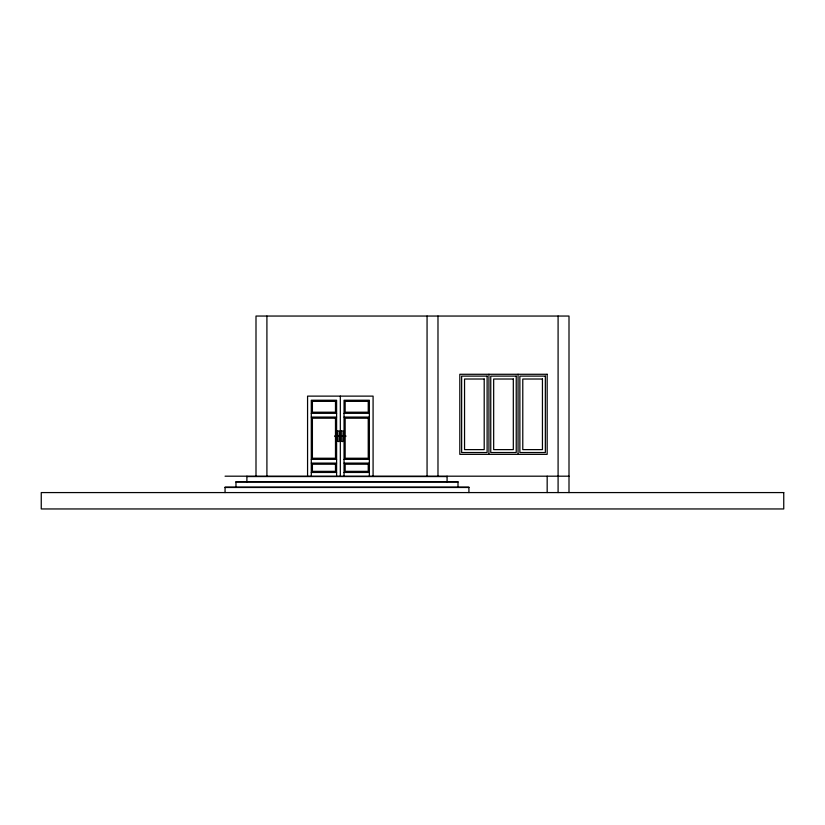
<?xml version="1.0" encoding="UTF-8"?>
<svg xmlns="http://www.w3.org/2000/svg" width="825" height="825" viewBox="0 0 825 825"><rect width="100%" height="100%" fill="white"/><g stroke="black" fill="none" stroke-linecap="round" stroke-linejoin="round"><path stroke-width="1.24" d="M311.293 413.335L336.6 413.335M344.046 413.335L369.363 413.335M311.293 417.079L336.6 417.079M344.046 417.079L369.363 417.079M311.293 459.36L336.6 459.36M344.046 459.36L369.363 459.36M311.293 463.103L336.6 463.103M344.046 463.103L369.363 463.103M311.293 472.457L336.6 472.457M344.046 472.457L369.363 472.457M225.06 476.19L569.002 476.19M246.892 476.561L447.078 476.561M235.971 482.017L457.999 482.017M225.06 487.482L468.92 487.482M569.002 492.577L569.002 316.047L255.998 316.047L255.998 476.19M558.092 316.047L558.092 492.577M547.171 476.19L547.171 492.577M518.048 374.282L518.048 454.358M488.936 374.282L488.936 454.358M468.92 492.577L468.92 487.111L225.06 487.111L225.06 492.577M457.999 487.111L457.999 481.656L235.971 481.656L235.971 487.111M447.078 476.19L447.078 482.017M437.982 316.047L437.982 476.19M427.061 316.047L427.061 476.19M373.086 476.19L373.086 396.124L307.57 396.124L307.57 476.19M369.363 476.19L369.363 400.238L344.046 400.238L344.046 476.19M345.83 435.806L345.83 436.507M340.323 396.124L340.323 476.19M336.6 476.19L336.6 400.238L311.293 400.238L311.293 476.19M334.826 435.806L334.826 436.507M266.908 316.047L266.908 476.19M246.892 476.19L246.892 482.017M338.106 436.064L338.817 436.25L338.116 436.064M342.55 436.167L341.839 436.064L342.54 436.25M337.559 431.011L337.559 441.303L339.065 441.612L339.364 430.97L337.559 431.011M341.282 431.011L341.282 441.303L342.787 441.612L343.087 430.97L341.282 431.011M547.171 374.282L459.814 374.282L459.814 454.358L547.171 454.358L547.171 374.282M487.111 376.107L461.639 376.107L461.639 452.533L487.111 452.533L487.111 376.107M516.233 376.107L490.751 376.107L490.751 452.533L516.233 452.533L516.233 376.107M545.346 376.107L519.874 376.107L519.874 452.533L545.346 452.533L545.346 376.107M484.203 379.015L464.547 379.015L464.547 449.625L484.203 449.625L484.203 379.015M513.315 379.015L493.67 379.015L493.67 449.625L513.315 449.625L513.315 379.015M542.438 379.015L522.782 379.015L522.782 449.625L542.438 449.625L542.438 379.015M335.486 401.363L312.407 401.363L312.407 412.211L335.486 412.211L335.486 401.363M368.239 401.363L345.159 401.363L345.159 412.211L368.239 412.211L368.239 401.363M335.486 418.203L312.407 418.203L312.407 458.236L335.486 458.236L335.486 418.203M368.239 418.203L345.159 418.203L345.159 458.236L368.239 458.236L368.239 418.203M335.486 464.217L312.407 464.217L312.407 471.333L335.486 471.333L335.486 464.217M368.239 464.217L345.159 464.217L345.159 471.333L368.239 471.333L368.239 464.217M783.75 492.577L41.25 492.577L41.25 508.953L783.75 508.953L783.75 492.577"/></g></svg>
